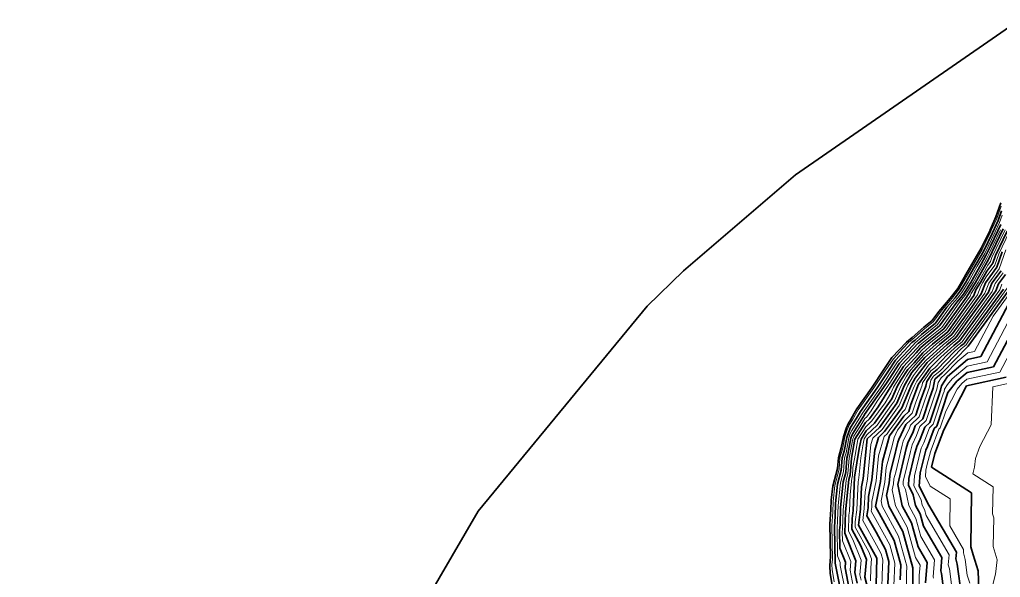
# Model space of a CAD drawing. Header units: millimetres. Extents: x -859836 to 307983, y -308065 to 649894.
# Drawn here: x -845960 to -656397, y 229082 to 337001 of the extents above; entities that cross this region are included whole.
import ezdxf

# ---------------------------------------------------------------- set-up
doc = ezdxf.new("R2010")
doc.units = ezdxf.units.MM
for name, color, linetype, lineweight in [('C-TOPO', 7, 'Continuous', 9), ('C-TOPO-MAJR', 7, 'Continuous', 35), ('C-TOPO-MINR', 7, 'Continuous', 9)]:
    doc.layers.add(name, color=color, linetype=linetype, lineweight=lineweight)

msp = doc.modelspace()

# ---------------------------------------------------------------- linework, layer by layer
at = {"layer": 'C-TOPO', "lineweight": 35}
for p, q in [((-585931, 383267), (-696010, 306956)), ((-696010, 306956), (-717632, 288367)), ((-657273, 298820), (-656284, 301520)), ((-658146, 296921), (-657273, 298820)), ((-658853, 295352), (-658457, 296091)), ((-658457, 296091), (-658314, 296521)), ((-658314, 296521), (-658146, 296921)), ((-660081, 292768), (-658853, 295352)), ((-662827, 288106), (-660081, 292768)), ((-717632, 288367), (-724665, 281542)), ((-663899, 286194), (-662827, 288106)), ((-666111, 283077), (-664653, 284981)), ((-664653, 284981), (-663899, 286194)), ((-668325, 280539), (-666111, 283077)), ((-724665, 281542), (-757359, 241898)), ((-671164, 277497), (-669594, 278772)), ((-669594, 278772), (-668325, 280539)), ((-673416, 275493), (-671164, 277497)), ((-674543, 274621), (-673416, 275493)), ((-677365, 271611), (-675975, 273097)), ((-675975, 273097), (-674543, 274621)), ((-678120, 270439), (-677365, 271611)), ((-681283, 265719), (-678926, 269273)), ((-678926, 269273), (-678120, 270439)), ((-684130, 261710), (-681283, 265719)), ((-685518, 259317), (-684130, 261710)), ((-686751, 256308), (-686202, 257865)), ((-686202, 257865), (-685686, 259046)), ((-685686, 259046), (-685518, 259317)), ((-687152, 254130), (-686751, 256308)), ((-687707, 252240), (-687152, 254130)), ((-687863, 250176), (-687707, 252240)), ((-688811, 246727), (-687863, 250176)), ((-689083, 244038), (-688811, 246727)), ((-689136, 242250), (-689083, 244038)), ((-757359, 241898), (-845960, 89571)), ((-689356, 239358), (-689136, 242250)), ((-689241, 233077), (-689356, 239358)), ((-689358, 231292), (-689302, 232273)), ((-689315, 229820), (-689358, 231292)), ((-689302, 232273), (-689241, 233077)), ((-688588, 225666), (-689315, 229820))]:
    msp.add_line(p, q, dxfattribs=at)
at = {"layer": 'C-TOPO-MAJR'}
for p, q in [((-656151, 300030), (-656844, 298135)), ((-656844, 298135), (-657953, 295724)), ((-657953, 295724), (-659667, 292118)), ((-655836, 296524), (-658692, 290587)), ((-656895, 296124), (-658323, 293155)), ((-655078, 296089), (-657363, 291339)), ((-656340, 297330), (-656895, 296124)), ((-659667, 292118), (-661594, 288846)), ((-658323, 293155), (-659180, 291352)), ((-656034, 292091), (-657059, 289128)), ((-658692, 290587), (-661186, 286140)), ((-659180, 291352), (-660143, 289716)), ((-657363, 291339), (-657876, 289858)), ((-661594, 288846), (-663090, 286178)), ((-660143, 289716), (-662138, 286159)), ((-658987, 288344), (-660234, 286121)), ((-657059, 289128), (-659282, 286102)), ((-657876, 289858), (-658987, 288344)), ((-656242, 288399), (-658021, 285977)), ((-655425, 287669), (-656759, 285853)), ((-664142, 284486), (-665165, 283150)), ((-663090, 286178), (-664142, 284486)), ((-662138, 286159), (-663541, 283903)), ((-661186, 286140), (-662940, 283320)), ((-657245, 284555), (-662737, 276977)), ((-655822, 284863), (-662686, 275391)), ((-654398, 285172), (-662635, 273805)), ((-661111, 284711), (-661516, 283629)), ((-660234, 286121), (-661111, 284711)), ((-652974, 285481), (-660175, 271800)), ((-659282, 286102), (-660093, 283937)), ((-658021, 285977), (-658669, 284246)), ((-656759, 285853), (-657245, 284555)), ((-662940, 283320), (-667353, 277172)), ((-665165, 283150), (-666719, 281369)), ((-664053, 283235), (-664829, 282344)), ((-663541, 283903), (-664053, 283235)), ((-661516, 283629), (-662889, 281734)), ((-660093, 283937), (-662838, 280148)), ((-658669, 284246), (-662788, 278562)), ((-666719, 281369), (-668925, 278295)), ((-664829, 282344), (-668139, 277733)), ((-662889, 281734), (-666567, 276611)), ((-662838, 280148), (-665780, 276050)), ((-652914, 278916), (-657715, 269795)), ((-668139, 277733), (-672237, 274409)), ((-668925, 278295), (-671657, 276078)), ((-667353, 277172), (-670885, 274306)), ((-662788, 278562), (-664994, 275489)), ((-662737, 276977), (-664208, 274927)), ((-672881, 274989), (-673493, 274515)), ((-671657, 276078), (-672881, 274989)), ((-666567, 276611), (-669510, 274223)), ((-665780, 276050), (-668135, 274139)), ((-664994, 275489), (-666760, 274056)), ((-664208, 274927), (-665385, 273972)), ((-662686, 275391), (-663421, 274366)), ((-674272, 273687), (-676688, 271102)), ((-672268, 274381), (-675892, 270504)), ((-673493, 274515), (-674272, 273687)), ((-671826, 273466), (-672661, 272511)), ((-672258, 274391), (-672268, 274381)), ((-672251, 274396), (-672258, 274391)), ((-672237, 274409), (-672251, 274396)), ((-670885, 274306), (-671826, 273466)), ((-669510, 274223), (-671404, 272531)), ((-668135, 274139), (-670982, 271597)), ((-666760, 274056), (-670560, 270662)), ((-665385, 273972), (-667918, 271710)), ((-662635, 273805), (-667622, 268650)), ((-664010, 273888), (-665277, 272757)), ((-663421, 274366), (-664010, 273888)), ((-676688, 271102), (-678002, 269064)), ((-672661, 272511), (-675097, 269906)), ((-670982, 271597), (-673505, 268710)), ((-671404, 272531), (-673083, 270611)), ((-667918, 271710), (-669581, 269991)), ((-665277, 272757), (-668601, 269321)), ((-662742, 271249), (-666642, 267979)), ((-660175, 271800), (-662742, 271249)), ((-675892, 270504), (-677864, 267447)), ((-675097, 269906), (-677725, 265830)), ((-674301, 269308), (-675615, 267270)), ((-673083, 270611), (-674301, 269308)), ((-670560, 270662), (-672858, 267599)), ((-670059, 269595), (-672211, 266489)), ((-669581, 269991), (-670059, 269595)), ((-668601, 269321), (-669557, 268528)), ((-657715, 269795), (-662848, 268694)), ((-678567, 268246), (-680222, 265752)), ((-678002, 269064), (-678567, 268246)), ((-677864, 267447), (-678146, 267038)), ((-673505, 268710), (-674968, 266159)), ((-672858, 267599), (-673589, 266324)), ((-669557, 268528), (-670634, 266975)), ((-669056, 267461), (-669376, 265680)), ((-667622, 268650), (-669056, 267461)), ((-666642, 267979), (-667798, 266166)), ((-662848, 268694), (-664798, 267058)), ((-655254, 267790), (-662955, 266138)), ((-680222, 265752), (-683462, 261189)), ((-678973, 265791), (-682676, 260576)), ((-677725, 265830), (-680029, 262101)), ((-678146, 267038), (-678973, 265791)), ((-676346, 265994), (-677359, 263652)), ((-675615, 267270), (-676346, 265994)), ((-674968, 266159), (-675643, 264598)), ((-673927, 265543), (-675457, 261920)), ((-673589, 266324), (-673927, 265543)), ((-672211, 266489), (-673674, 262511)), ((-670793, 266084), (-671891, 263101)), ((-670634, 266975), (-670793, 266084)), ((-669376, 265680), (-670107, 263691)), ((-667798, 266166), (-667958, 265276)), ((-662955, 266138), (-667350, 257660)), ((-664798, 267058), (-666541, 264871)), ((-677359, 263652), (-680730, 258933)), ((-675643, 264598), (-676408, 262786)), ((-670107, 263691), (-671404, 259790)), ((-668324, 264281), (-670053, 259080)), ((-666541, 264871), (-668701, 258370)), ((-667958, 265276), (-668324, 264281)), ((-680029, 262101), (-681704, 259756)), ((-675457, 261920), (-677658, 258860)), ((-676408, 262786), (-677509, 261256)), ((-673674, 262511), (-674106, 261210)), ((-671891, 263101), (-672755, 260500)), ((-684217, 259888), (-685336, 258083)), ((-682685, 260561), (-684925, 256950)), ((-683462, 261189), (-684217, 259888)), ((-682676, 260576), (-682685, 260561)), ((-681704, 259756), (-682493, 259021)), ((-677509, 261256), (-679756, 258110)), ((-675077, 260285), (-677808, 256464)), ((-674106, 261210), (-675077, 260285)), ((-672755, 260500), (-674697, 258650)), ((-671404, 259790), (-672860, 258402)), ((-685336, 258083), (-685699, 257254)), ((-682493, 259021), (-684513, 255816)), ((-680730, 258933), (-682318, 257454)), ((-679756, 258110), (-682142, 255887)), ((-677658, 258860), (-678782, 257287)), ((-674697, 258650), (-676056, 255778)), ((-672860, 258402), (-673285, 257246)), ((-671023, 258155), (-671874, 255841)), ((-670053, 259080), (-671023, 258155)), ((-669187, 257908), (-670463, 254437)), ((-668701, 258370), (-669187, 257908)), ((-686083, 256161), (-686567, 253537)), ((-685699, 257254), (-686083, 256161)), ((-685298, 255989), (-685879, 252840)), ((-685106, 256535), (-685298, 255989)), ((-684925, 256950), (-685106, 256535)), ((-682318, 257454), (-683328, 255852)), ((-679975, 256175), (-680668, 253683)), ((-678782, 257287), (-679975, 256175)), ((-677808, 256464), (-679194, 251479)), ((-673285, 257246), (-674305, 255092)), ((-667350, 257660), (-669052, 253033)), ((-684513, 255816), (-685190, 252143)), ((-683666, 254015), (-684581, 248501)), ((-683328, 255852), (-683666, 254015)), ((-682142, 255887), (-682914, 248215)), ((-676194, 255254), (-677026, 251768)), ((-674580, 254045), (-676245, 247072)), ((-676056, 255778), (-676194, 255254)), ((-674305, 255092), (-674580, 254045)), ((-672554, 254406), (-672966, 252835)), ((-671874, 255841), (-672554, 254406)), ((-670463, 254437), (-670803, 253719)), ((-686956, 252211), (-687139, 249806)), ((-686567, 253537), (-686956, 252211)), ((-686073, 252177), (-686286, 249371)), ((-685879, 252840), (-686073, 252177)), ((-685190, 252143), (-685433, 248936)), ((-680668, 253683), (-681246, 247930)), ((-672966, 252835), (-674076, 248187)), ((-670803, 253719), (-671353, 251626)), ((-669052, 253033), (-669739, 250416)), ((-679194, 251479), (-679579, 247644)), ((-677026, 251768), (-677719, 249276)), ((-671353, 251626), (-671908, 249301)), ((-669739, 250416), (-661951, 245440)), ((-687139, 249806), (-687877, 247119)), ((-686286, 249371), (-686778, 247580)), ((-685433, 248936), (-685680, 248041)), ((-684581, 248501), (-684869, 242043)), ((-677719, 249276), (-677912, 247358)), ((-671908, 249301), (-672066, 246745)), ((-687877, 247119), (-688257, 243366)), ((-686778, 247580), (-687285, 242576)), ((-685680, 248041), (-686313, 241786)), ((-683234, 246606), (-683426, 242301)), ((-682914, 248215), (-683234, 246606)), ((-681246, 247930), (-681886, 244711)), ((-679579, 247644), (-680539, 242816)), ((-677912, 247358), (-678392, 244944)), ((-676245, 247072), (-675377, 242947)), ((-674076, 248187), (-674156, 246909)), ((-674156, 246909), (-673229, 245075)), ((-672066, 246745), (-670214, 243078)), ((-681886, 244711), (-681983, 242558)), ((-678392, 244944), (-677958, 242881)), ((-673229, 245075), (-672795, 243012)), ((-661951, 245440), (-662099, 235001)), ((-688257, 243366), (-688331, 240871)), ((-680539, 242816), (-676925, 236224)), ((-677958, 242881), (-675248, 237938)), ((-675377, 242947), (-673570, 239651)), ((-672795, 243012), (-671892, 241365)), ((-670214, 243078), (-664906, 233981)), ((-688331, 240871), (-688486, 238842)), ((-687285, 242576), (-687384, 239249)), ((-686313, 241786), (-686437, 237627)), ((-684869, 242043), (-685069, 240485)), ((-683426, 242301), (-683826, 239185)), ((-681983, 242558), (-682183, 241000)), ((-682183, 241000), (-680410, 237807)), ((-671892, 241365), (-671252, 239026)), ((-687384, 239249), (-687461, 238235)), ((-685069, 240485), (-685132, 238406)), ((-683826, 239185), (-680281, 232797)), ((-673570, 239651), (-672289, 234973)), ((-671252, 239026), (-667713, 232961)), ((-688486, 238842), (-688357, 231814)), ((-687461, 238235), (-687397, 234721)), ((-686437, 237627), (-684319, 232305)), ((-685132, 238406), (-683359, 235212)), ((-680410, 237807), (-678603, 234511)), ((-675248, 237938), (-673327, 230921)), ((-683359, 235212), (-682300, 232551)), ((-676925, 236224), (-675645, 231546)), ((-687397, 234721), (-686338, 232060)), ((-678603, 234511), (-677963, 232172)), ((-672289, 234973), (-670520, 231941)), ((-664906, 233981), (-665013, 232678)), ((-662099, 235001), (-661660, 233424)), ((-661660, 233424), (-660711, 230328)), ((-688357, 231814), (-687114, 225715)), ((-686338, 232060), (-686427, 230915)), ((-684319, 232305), (-684498, 230017)), ((-682300, 232551), (-682568, 229118)), ((-680281, 232797), (-680403, 227717)), ((-677963, 232172), (-678238, 226316)), ((-675645, 231546), (-675782, 228618)), ((-670520, 231941), (-670841, 228032)), ((-667713, 232961), (-667927, 230355)), ((-665013, 232678), (-664721, 231627)), ((-664721, 231627), (-663922, 225552)), ((-686427, 230915), (-685599, 226850)), ((-684498, 230017), (-684083, 227984)), ((-673327, 230921), (-673307, 227460)), ((-667927, 230355), (-667781, 229829)), ((-667781, 229829), (-667382, 226792)), ((-660711, 230328), (-660249, 218968)), ((-682568, 229118), (-681702, 225738))]:
    msp.add_line(p, q, dxfattribs=at)
at = {"layer": 'C-TOPO-MINR'}
for p, q in [((-656229, 300906), (-657096, 298538)), ((-657096, 298538), (-658067, 296428)), ((-656592, 297732), (-657424, 295924)), ((-656072, 299153), (-656592, 297732)), ((-656365, 296324), (-658508, 291871)), ((-658250, 295940), (-658482, 295505)), ((-658166, 296193), (-658250, 295940)), ((-658067, 296428), (-658166, 296193)), ((-657424, 295924), (-658138, 294439)), ((-655457, 296306), (-658028, 290963)), ((-654699, 295871), (-656699, 291715)), ((-658482, 295505), (-659911, 292500)), ((-658138, 294439), (-659423, 291735)), ((-659911, 292500), (-662319, 288411)), ((-655370, 292467), (-656650, 288763)), ((-659418, 290152), (-661662, 286149)), ((-659423, 291735), (-660869, 289281)), ((-658936, 290970), (-659418, 290152)), ((-658508, 291871), (-658936, 290970)), ((-658284, 290222), (-658840, 289466)), ((-658028, 290963), (-658284, 290222)), ((-656699, 291715), (-657467, 289493)), ((-662319, 288411), (-663566, 286187)), ((-660869, 289281), (-662614, 286168)), ((-658840, 289466), (-660710, 286130)), ((-657467, 289493), (-659135, 287223)), ((-656650, 288763), (-658652, 286040)), ((-659135, 287223), (-659758, 286111)), ((-655833, 288034), (-657390, 285915)), ((-664443, 284777), (-665721, 283107)), ((-663566, 286187), (-664443, 284777)), ((-662614, 286168), (-663842, 284194)), ((-661662, 286149), (-663241, 283612)), ((-657957, 284400), (-662762, 277770)), ((-656533, 284709), (-662711, 276184)), ((-655110, 285018), (-662661, 274598)), ((-660710, 286130), (-662026, 284016)), ((-660197, 285406), (-660804, 283783)), ((-659758, 286111), (-660197, 285406)), ((-658652, 286040), (-659381, 284092)), ((-657390, 285915), (-657957, 284400)), ((-653686, 285326), (-657805, 279643)), ((-656128, 285791), (-656533, 284709)), ((-663885, 282832), (-667746, 277453)), ((-665721, 283107), (-667664, 280881)), ((-662915, 282527), (-666960, 276892)), ((-664609, 283192), (-665774, 281857)), ((-663842, 284194), (-664609, 283192)), ((-663496, 283278), (-663885, 282832)), ((-663241, 283612), (-663496, 283278)), ((-662228, 283474), (-662915, 282527)), ((-660804, 283783), (-662864, 280941)), ((-659381, 284092), (-662813, 279355)), ((-662026, 284016), (-662228, 283474)), ((-667664, 280881), (-669319, 278575)), ((-665774, 281857), (-668532, 278014)), ((-662864, 280941), (-666173, 276330)), ((-652944, 282198), (-658945, 270798)), ((-662813, 279355), (-665387, 275769)), ((-657805, 279643), (-661405, 272802)), ((-671367, 276913), (-673196, 275286)), ((-668532, 278014), (-671947, 275244)), ((-667746, 277453), (-671572, 274348)), ((-669319, 278575), (-671367, 276913)), ((-666960, 276892), (-670198, 274265)), ((-662762, 277770), (-664601, 275208)), ((-673196, 275286), (-674111, 274578)), ((-671947, 275244), (-672566, 274693)), ((-666173, 276330), (-668823, 274181)), ((-665387, 275769), (-667448, 274097)), ((-664601, 275208), (-666073, 274014)), ((-662711, 276184), (-663815, 274647)), ((-652884, 275633), (-656484, 268793)), ((-675274, 273340), (-677086, 271401)), ((-673270, 274034), (-676290, 270803)), ((-672450, 273462), (-675495, 270205)), ((-674111, 274578), (-675274, 273340)), ((-672876, 274453), (-673270, 274034)), ((-672566, 274693), (-672876, 274453)), ((-671615, 272999), (-672872, 271561)), ((-672037, 273933), (-672450, 273462)), ((-671572, 274348), (-672037, 273933)), ((-670198, 274265), (-671615, 272999)), ((-668823, 274181), (-671193, 272064)), ((-667448, 274097), (-670771, 271130)), ((-666073, 274014), (-669239, 271186)), ((-663956, 273281), (-668111, 268985)), ((-664698, 273930), (-666598, 272234)), ((-663815, 274647), (-664698, 273930)), ((-663323, 273847), (-663956, 273281)), ((-663028, 274085), (-663323, 273847)), ((-662661, 274598), (-663028, 274085)), ((-677086, 271401), (-678072, 269873)), ((-672872, 271561), (-674699, 269607)), ((-671193, 272064), (-673294, 269660)), ((-670771, 271130), (-672032, 269686)), ((-669239, 271186), (-670070, 270327)), ((-666598, 272234), (-669091, 269656)), ((-662688, 272527), (-664639, 270892)), ((-661405, 272802), (-662688, 272527)), ((-678072, 269873), (-678778, 268850)), ((-676290, 270803), (-677933, 268255)), ((-675495, 270205), (-677794, 266638)), ((-674699, 269607), (-676670, 266550)), ((-673294, 269660), (-673903, 269009)), ((-672032, 269686), (-673181, 268155)), ((-670309, 270129), (-671385, 268576)), ((-670070, 270327), (-670309, 270129)), ((-669091, 269656), (-669808, 269062)), ((-664639, 270892), (-667132, 268314)), ((-662795, 269971), (-665720, 267518)), ((-658945, 270798), (-662795, 269971)), ((-678778, 268850), (-680846, 265733)), ((-678357, 267642), (-679598, 265771)), ((-677933, 268255), (-678357, 267642)), ((-674560, 267990), (-675657, 266077)), ((-673903, 269009), (-674560, 267990)), ((-673181, 268155), (-674279, 266242)), ((-671385, 268576), (-672534, 267044)), ((-669808, 269062), (-671422, 266732)), ((-669307, 267995), (-669845, 267218)), ((-668111, 268985), (-669307, 267995)), ((-667849, 267720), (-668427, 266814)), ((-667132, 268314), (-667849, 267720)), ((-665720, 267518), (-666591, 266425)), ((-662901, 267416), (-663877, 266598)), ((-656484, 268793), (-662901, 267416)), ((-680846, 265733), (-683855, 261496)), ((-679598, 265771), (-683069, 260883)), ((-678349, 265810), (-680226, 263167)), ((-677936, 266434), (-678349, 265810)), ((-677794, 266638), (-677936, 266434)), ((-677036, 265912), (-677542, 264741)), ((-676670, 266550), (-677036, 265912)), ((-675657, 266077), (-676501, 264125)), ((-674279, 266242), (-674785, 265070)), ((-673069, 266016), (-673834, 264205)), ((-672900, 266406), (-673069, 266016)), ((-672534, 267044), (-672900, 266406)), ((-671502, 266286), (-672782, 262806)), ((-671422, 266732), (-671502, 266286)), ((-670085, 265882), (-670999, 263396)), ((-669845, 267218), (-670085, 265882)), ((-668667, 265478), (-669216, 263986)), ((-668427, 266814), (-668667, 265478)), ((-667170, 265519), (-667249, 265073)), ((-666591, 266425), (-667170, 265519)), ((-664748, 265505), (-666945, 261266)), ((-663877, 266598), (-664748, 265505)), ((-657874, 265962), (-658180, 258618)), ((-654024, 266788), (-657874, 265962)), ((-677542, 264741), (-678694, 262877)), ((-676501, 264125), (-676884, 263219)), ((-674785, 265070), (-675933, 262353)), ((-673834, 264205), (-674565, 262215)), ((-669216, 263986), (-670728, 259435)), ((-667432, 264576), (-669377, 258725)), ((-667249, 265073), (-667432, 264576)), ((-680226, 263167), (-681364, 261326)), ((-678694, 262877), (-681217, 259344)), ((-677434, 262454), (-680243, 258521)), ((-675933, 262353), (-677583, 260058)), ((-676884, 263219), (-677434, 262454)), ((-674565, 262215), (-674782, 261565)), ((-672782, 262806), (-673430, 260855)), ((-670999, 263396), (-672079, 260145)), ((-683451, 260225), (-685131, 257516)), ((-683855, 261496), (-684982, 259552)), ((-682581, 259804), (-683579, 258221)), ((-683069, 260883), (-683451, 260225)), ((-682191, 260167), (-682581, 259804)), ((-681364, 261326), (-682191, 260167)), ((-677583, 260058), (-679269, 257698)), ((-675267, 261103), (-676632, 259192)), ((-674782, 261565), (-675267, 261103)), ((-673430, 260855), (-674887, 259467)), ((-672079, 260145), (-673778, 258526)), ((-666945, 261266), (-668026, 258015)), ((-685542, 258649), (-685995, 257614)), ((-684982, 259552), (-685542, 258649)), ((-683579, 258221), (-684719, 256383)), ((-682406, 258237), (-683921, 255834)), ((-681217, 259344), (-682406, 258237)), ((-680243, 258521), (-682230, 256670)), ((-676632, 259192), (-677733, 257662)), ((-674887, 259467), (-676252, 257557)), ((-673991, 257948), (-675181, 255435)), ((-673778, 258526), (-673991, 257948)), ((-671942, 258279), (-672580, 256543)), ((-670728, 259435), (-671942, 258279)), ((-670105, 258031), (-671169, 255139)), ((-669377, 258725), (-670105, 258031)), ((-668026, 258015), (-668269, 257784)), ((-658180, 258618), (-660378, 254380)), ((-686476, 256247), (-686911, 253886)), ((-685995, 257614), (-686476, 256247)), ((-685691, 256075), (-686223, 253188)), ((-685402, 256895), (-685691, 256075)), ((-685131, 257516), (-685402, 256895)), ((-684810, 256176), (-684906, 255902)), ((-684719, 256383), (-684810, 256176)), ((-682230, 256670), (-682735, 255869)), ((-681059, 256031), (-681405, 254785)), ((-679269, 257698), (-681059, 256031)), ((-678891, 256320), (-679931, 252581)), ((-678295, 256876), (-678891, 256320)), ((-677733, 257662), (-678295, 256876)), ((-676932, 256121), (-677001, 255859)), ((-676252, 257557), (-676932, 256121)), ((-672580, 256543), (-673430, 254749)), ((-668269, 257784), (-669758, 253735)), ((-684906, 255902), (-685535, 252491)), ((-683921, 255834), (-684428, 253079)), ((-682904, 254951), (-683362, 252194)), ((-682735, 255869), (-682904, 254951)), ((-681405, 254785), (-682080, 248072)), ((-677417, 254116), (-678456, 250377)), ((-677001, 255859), (-677417, 254116)), ((-675387, 254650), (-676635, 249420)), ((-675181, 255435), (-675387, 254650)), ((-673430, 254749), (-673773, 253440)), ((-671679, 254063), (-672160, 252230)), ((-671169, 255139), (-671679, 254063)), ((-660378, 254380), (-661229, 252066)), ((-687398, 252228), (-687565, 250024)), ((-686911, 253886), (-687398, 252228)), ((-686515, 252194), (-686712, 249589)), ((-686223, 253188), (-686515, 252194)), ((-685632, 252160), (-685860, 249154)), ((-685535, 252491), (-685632, 252160)), ((-684428, 253079), (-684886, 250322)), ((-683362, 252194), (-683747, 248358)), ((-679931, 252581), (-680413, 247787)), ((-673773, 253440), (-675160, 247629)), ((-672160, 252230), (-672992, 248744)), ((-669928, 253376), (-670546, 251021)), ((-669758, 253735), (-669928, 253376)), ((-684886, 250322), (-685007, 248719)), ((-678456, 250377), (-678746, 247501)), ((-670546, 251021), (-670823, 249859)), ((-661370, 250418), (-661713, 249109)), ((-661229, 252066), (-661370, 250418)), ((-687565, 250024), (-688426, 246888)), ((-686712, 249589), (-687328, 247349)), ((-685860, 249154), (-686229, 247810)), ((-685007, 248719), (-685130, 248271)), ((-683747, 248358), (-683907, 247554)), ((-676635, 249420), (-676982, 248174)), ((-672992, 248744), (-673111, 246827)), ((-670823, 249859), (-670903, 248581)), ((-670903, 248581), (-669977, 246747)), ((-661713, 249109), (-657819, 246621)), ((-688426, 246888), (-688743, 243761)), ((-687328, 247349), (-687771, 242971)), ((-686229, 247810), (-686799, 242181)), ((-685130, 248271), (-685447, 245144)), ((-683907, 247554), (-684148, 242172)), ((-682080, 248072), (-682560, 245659)), ((-680413, 247787), (-681213, 243763)), ((-678746, 247501), (-679466, 243880)), ((-677078, 247215), (-677318, 246008)), ((-676982, 248174), (-677078, 247215)), ((-675160, 247629), (-675200, 246990)), ((-675200, 246990), (-674737, 246073)), ((-673111, 246827), (-671722, 244076)), ((-669977, 246747), (-666082, 244259)), ((-657819, 246621), (-657893, 241402)), ((-685447, 245144), (-685591, 241915)), ((-682560, 245659), (-682704, 242430)), ((-677318, 246008), (-676667, 242914)), ((-674737, 246073), (-674086, 242980)), ((-688743, 243761), (-688805, 241682)), ((-687771, 242971), (-687858, 240060)), ((-681261, 242687), (-681361, 241908)), ((-681213, 243763), (-681261, 242687)), ((-679466, 243880), (-679249, 242849)), ((-679249, 242849), (-676086, 237081)), ((-676667, 242914), (-674409, 238794)), ((-674086, 242980), (-672731, 240508)), ((-671722, 244076), (-671505, 243045)), ((-671505, 243045), (-671053, 242221)), ((-666082, 244259), (-666157, 239039)), ((-688805, 241682), (-688998, 239146)), ((-686799, 242181), (-686910, 238438)), ((-685691, 241136), (-685784, 238017)), ((-685591, 241915), (-685691, 241136)), ((-684148, 242172), (-684448, 239835)), ((-682704, 242430), (-683005, 240093)), ((-681361, 241908), (-680475, 240311)), ((-671053, 242221), (-670733, 241052)), ((-670733, 241052), (-666309, 233471)), ((-657893, 241402), (-657674, 240613)), ((-688998, 239146), (-688877, 232557)), ((-687858, 240060), (-687973, 238538)), ((-684448, 239835), (-684479, 238796)), ((-683005, 240093), (-680346, 235302)), ((-680475, 240311), (-677764, 235367)), ((-672731, 240508), (-671770, 236999)), ((-666157, 239039), (-663503, 234491)), ((-657674, 240613), (-657810, 235061)), ((-687973, 238538), (-687877, 233267)), ((-686910, 238438), (-686949, 237931)), ((-686949, 237931), (-686917, 236174)), ((-685784, 238017), (-684898, 236420)), ((-684479, 238796), (-681820, 234005)), ((-676086, 237081), (-674486, 231234)), ((-674409, 238794), (-672808, 232947)), ((-671770, 236999), (-669116, 232451)), ((-686917, 236174), (-685328, 232183)), ((-684898, 236420), (-683309, 232428)), ((-680346, 235302), (-679442, 233654)), ((-677764, 235367), (-676804, 231859)), ((-657810, 235061), (-657019, 232481)), ((-687877, 233267), (-687347, 231937)), ((-681820, 234005), (-681290, 232674)), ((-679442, 233654), (-679122, 232485)), ((-666309, 233471), (-666470, 231516)), ((-663503, 234491), (-663556, 233839)), ((-663556, 233839), (-663191, 232526)), ((-688913, 232084), (-688946, 231507)), ((-688946, 231507), (-688920, 230641)), ((-688877, 232557), (-688913, 232084)), ((-687347, 231937), (-687392, 231364)), ((-687392, 231364), (-686356, 226283)), ((-685328, 232183), (-685462, 230466)), ((-683309, 232428), (-683533, 229567)), ((-681290, 232674), (-681425, 230958)), ((-679122, 232485), (-679260, 229557)), ((-676804, 231859), (-677010, 227467)), ((-672808, 232947), (-671923, 231431)), ((-671923, 231431), (-672084, 229476)), ((-669116, 232451), (-669384, 229193)), ((-666470, 231516), (-666251, 230728)), ((-663191, 232526), (-662791, 229488)), ((-657019, 232481), (-657350, 229687)), ((-688920, 230641), (-688493, 228197)), ((-685462, 230466), (-684841, 227417)), ((-683533, 229567), (-683326, 228551)), ((-681425, 230958), (-681486, 228418)), ((-679260, 229557), (-679321, 227016)), ((-674486, 231234), (-674555, 229770)), ((-674555, 229770), (-674540, 227174)), ((-672084, 229476), (-672074, 227746)), ((-666251, 230728), (-665652, 226172)), ((-662791, 229488), (-662317, 227940)), ((-657350, 229687), (-658759, 224196)), ((-669384, 229193), (-669311, 228931))]:
    msp.add_line(p, q, dxfattribs=at)

doc.saveas('drawing.dxf')
